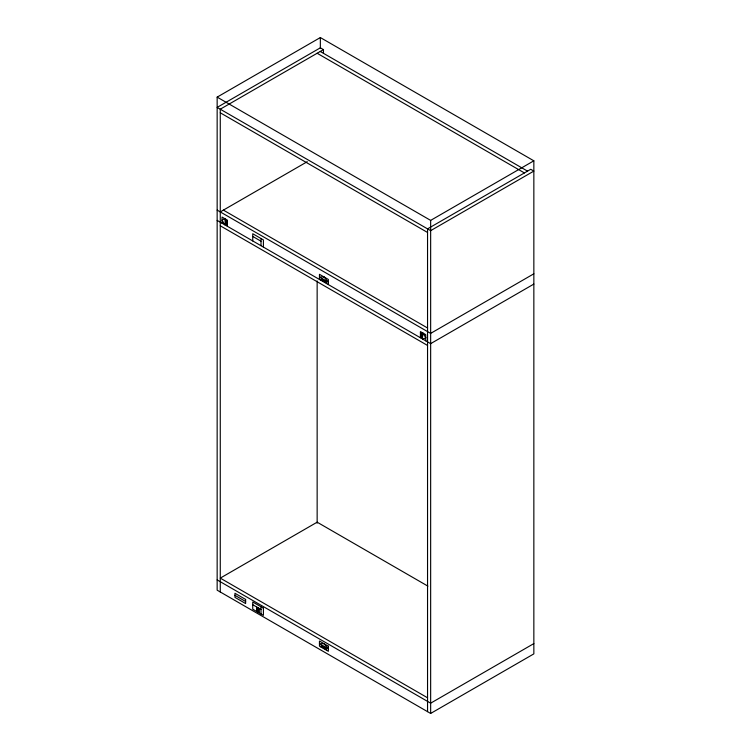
<?xml version="1.0" encoding="UTF-8"?>
<svg xmlns="http://www.w3.org/2000/svg" width="751" height="751" viewBox="0 0 751 751"><rect width="100%" height="100%" fill="white"/><g stroke="black" fill="none" stroke-linecap="round" stroke-linejoin="round"><path stroke-width="1.13" d="M217.152 97.123L320.348 37.55L533.848 160.817L533.848 653.877L430.652 713.45L217.152 590.183L217.152 97.123L430.652 220.39L533.848 160.817M323.456 53.124L323.456 49.622L220.268 109.195L220.268 591.985M220.268 211.913L307.272 161.69M533.848 273.805L430.652 333.388L217.152 210.12M533.848 284.075L430.652 343.658L217.152 220.39M256.635 608.226L257.471 607.747M256.635 609.192L258.316 608.226M256.635 610.159L258.945 608.826M256.635 611.136L258.945 609.793M257.274 611.736L258.945 610.77M258.109 612.215L258.945 611.736M533.848 643.598L430.652 703.18L217.152 579.913M323.456 49.622L320.348 47.82L217.152 107.402L430.652 230.66L533.848 171.087L530.732 169.285L427.544 228.867L427.544 711.657M320.255 51.472L527.531 171.134M317.147 53.265L524.414 172.937M220.268 112.791L427.544 232.463M223.385 210.12L427.61 328.027M227.384 221.385L226.793 221.047L226.793 224.756L227.384 225.093M420.429 332.834L421.011 333.181L421.011 336.889L420.429 336.542M252.74 236.443L261.01 241.221M220.268 225.788L427.544 345.451M427.892 586.127L317.147 522.189L220.268 578.12L427.544 697.782M252.74 604.696L261.01 609.474M234.95 595.327L245.624 601.485M430.652 220.39L430.652 713.45M425.761 340.832L425.761 334.664L420.429 331.585L420.429 337.753M328.356 284.591L328.356 279.456L319.457 274.322L319.457 279.456M326.544 283.549L326.544 282.977L321.193 279.888L321.193 280.461M326.544 650.263L326.544 649.69L321.193 646.602L321.193 647.174M320.348 37.55L320.348 48.092M317.147 280.94L317.147 523.184M263.413 247.098L263.413 239.907L252.74 233.749L252.74 240.94M261.01 238.518L261.01 245.708M261.01 606.78L261.01 613.971M258.945 612.703L258.945 608.592L256.635 607.259L256.635 611.37M227.384 226.295L227.384 220.137L222.043 217.058L222.043 223.216M224.831 218.663L222.043 220.137L224.831 224.821L224.831 223.62L225.356 223.929L224.831 218.663M425.761 337.753L422.973 339.217L422.447 337.715L422.973 333.059L425.761 337.753M323.906 276.884L319.457 276.997L328.356 282.132L323.906 276.884M323.906 643.598L319.457 643.71L328.356 648.845L323.906 643.598M226.455 220.85L225.61 220.362L225.61 224.07L226.455 224.558L226.455 220.85M422.193 333.857L421.349 333.378L421.349 337.077L422.193 337.565L422.193 333.857M326.544 281.841L321.193 278.752L321.193 279.569L326.544 282.658L326.544 281.841M263.413 608.16L252.74 602.002L252.74 609.192L263.413 615.351L263.413 608.16M328.356 646.17L319.457 641.035L319.457 646.17L328.356 651.305L328.356 646.17M245.624 599.429L234.95 593.271L234.95 597.374L245.624 603.541L245.624 599.429M326.544 648.554L321.193 645.466L321.193 646.282L326.544 649.371L326.544 648.554"/></g></svg>
